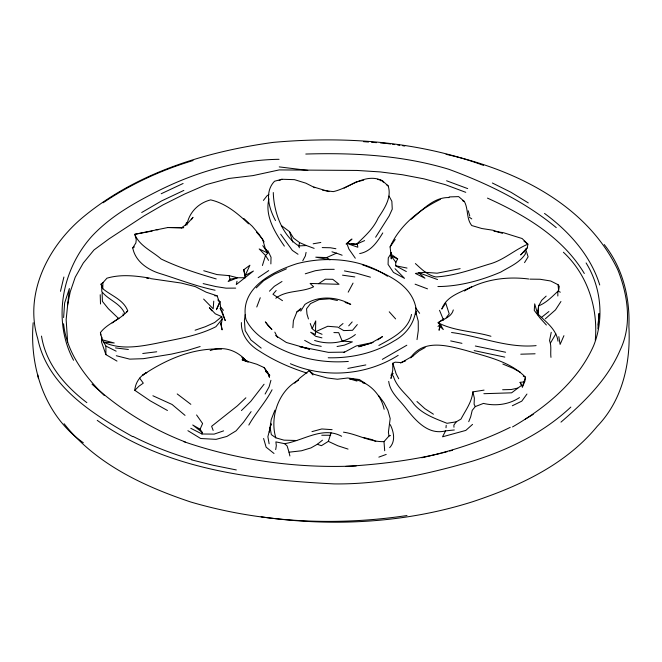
<?xml version="1.0" encoding="UTF-8"?>
<svg xmlns="http://www.w3.org/2000/svg" width="662" height="662" viewBox="0 0 662 662"><rect width="100%" height="100%" fill="white"/><g stroke="black" fill="none" stroke-linecap="round" stroke-linejoin="round"><path stroke-width="0.99" d="M33.174 322.742C29.327 367.898 45.066 415.893 83.346 442.77M391.35 252.768L391.275 258.908L391.043 252.867M273.282 192.526C273.737 211.583 281.995 235.399 298.752 245.908L306.398 245.544L314.144 248.366M538.057 315.046L538.62 305.885L541.673 300.3L546.158 296.113M270.874 263.915L271.031 257.253L267.713 250.418M101.923 337.239L101.526 341.989L105.887 354.617L116.992 361.096M321.931 337.86L315.757 336.313L310.643 332.258L315.468 334.476L315.724 320.905L312.174 328.675L315.7 331.662L322.071 334.293M220.711 323.395L222.093 329.866L221.207 324.711L222.209 319.051L221.77 316.643L215.315 313.821L209.366 307.615L211.857 310.809M405.616 360.906L400.973 362.553L395.14 362.18L392.806 363.256L392.748 370.265L390.928 378.449L393.005 373.393M557.826 295.997L557.843 291.338M597.935 328.807L598.953 313.556L598.158 325.133M63.61 317.561L64.636 303.006L69.369 288.524L66.15 319.605L67.656 342.295M292.869 327.731L293.39 320.656L296.932 311.852L301.02 308.277M213.752 301.16L213.181 308.823L203.631 299.067M406.327 271.544L395.553 265.735L395.851 262.309L397.672 258.883L390.961 254.183L390.084 246.926C399.683 225.328 419.493 209.465 440.396 199.336M445.998 427.751L446.205 425.335M439.965 324.256L439.072 330.272L439.916 327.458M595.287 340.218C598.216 307.913 587.467 274.622 563.387 252.222M103.28 282.351L101.021 284.163L102.767 288.682C111.266 295.798 123.455 299.605 127.725 310.792C120.087 319.978 107.616 323.081 100.409 332.605L102.171 339.796L105.912 346.06L105.887 354.617M417.019 339.631L418.285 330.578L418.252 321.202L416.183 313.54M223.607 430.863L214.149 434.115L201.976 433.999L202.208 432.418L200.09 429.208L192.725 424.996L202.208 432.418M245.221 314.599L244.394 320.35L245.147 330.628L250.948 339.995L261.184 348.121M275.698 449.597L276.319 445.617L275.88 441.885L284.66 443.689C303.519 440.578 322.576 426.014 341.642 436.275M558.008 341.195C556.262 328.873 545.579 321.765 537.486 313.556L538.62 305.885C546.473 302.782 552.489 296.27 558.596 290.61L559.282 286.423L558.083 284.718L550.701 281.002L540.06 279.256L529.857 279.132M527.275 247.853L520.746 254.837L527.275 247.853L527.895 244.17L522.136 238.535L503.434 232.701L493.984 231.27M167.445 410.49L150.307 400.882L134.8 390.315C135.238 382.876 140.112 375.66 146.832 372.425L142.744 375.131C165.773 359.565 193.139 347.633 221.456 349.089M284.66 443.689L287.126 445.931L289.021 452.196L301.467 450.781L311.008 447.893L317.313 444.285L321.393 445.692L328.344 441.364L331.091 432.758M268.929 198.832C264.618 216.011 275.036 232.569 284.37 246.148M67.483 305.439L70.238 291.843L75.211 277.229L83.263 263.054L94.021 249.93L109.023 238.874L143.778 216.077L163.125 204.823L184.624 194.049L206.395 184.574L228.911 178.467L252.975 175.604L279.198 169.919L357.041 170.448L380.178 171.913L402.405 174.743L424.044 178.864L445.327 184.665L465.767 192.328M306.076 252.388L305.356 255.937L302.766 260.737M551.239 332.324L549.534 340.624C551.785 346.044 550.213 351.787 550.958 357.364M415.943 314.582L416.663 311.099M270.328 427.47L269.318 432.063L271.263 419.468L274.912 410.192M270.733 425.633L271.139 423.796L267.887 436.697L269.12 443.805M237.021 281.259L236.276 284.577L253.414 271.039L245.221 275.417L245.246 277.709L237.517 277.759L230.012 279.232L228.175 281.515L237.517 277.759L229.085 275.624L216.995 274.573L203.747 270.733M484.063 390.117L472.842 391.887C471.832 402.132 465.593 410.274 460.984 419.071L456.209 421.851L446.991 423.299C435.182 418.558 422.447 414.213 413.973 404.201C407.271 394.693 396.53 387.601 393.319 375.958M60.474 291.305L63.9 277.022M538.554 309.187L537.486 313.556L534.689 303.858L534.267 310.404L540.002 318.025L546.373 325.017M281.755 225.85L289.509 231.642L293.58 238.121L299.596 242.606L298.752 245.908L299.373 247.778M270.932 380.294L269.111 386.823L265.114 394.031M523.642 381.957L520.092 382.355L522.376 386.509L525.512 377.241C509.831 361.253 486.818 356.686 466.114 350.488C447.578 345.614 423.978 338.696 410.655 357.579M186.874 225.088C188.927 212.535 198.41 202.953 210.681 199.883C225.825 203.433 237.608 213.354 248.548 223.822M262.409 265.495L265.536 255.482L267.853 253.074L265.139 248.01L262.591 239.106L256.426 232.048M185.6 225.188L186.502 222.432M411.524 314.425C408.09 330.437 391.97 338.299 378.863 345.44M256.765 307.002L260.274 297.735M468.721 421.686L470.682 416.795L472.213 410.366L475.283 406.592L483.45 403.406C495.656 406.327 508.962 404.598 519.496 397.581M221.811 310.453L225.229 320.607L220.851 309.833L220.032 301.665L216.441 309.617L220.032 301.665L217.79 299.977M453.313 309.915C451.55 317.115 443.482 319.018 438.103 322.758L441.041 325.729L443.317 329.585L439.791 326.192L441.041 325.729M522.293 387.411L524.9 381.287L525.512 377.241L523.278 376.148M563.941 335.684L560.11 344.422L558.811 336.685M200.09 429.208L202.605 423.523L196.581 414.966M454.339 429.969L445.609 430.854L442.53 436.804L465.808 430.408L472.544 424.383M442.853 320.416L443.722 318.77L438.103 322.758C454.562 331.298 473.462 331.083 490.947 336.271M348.195 292.174L353.045 283.104M272.074 389.769C265.578 402.339 255.731 412.74 248.821 425.07M550.362 343.23L555.832 333.871M375.627 237.228L389.132 215.994L392.26 209.151L391.863 201.314L389.041 196.06M524.536 262.64L528.119 256.831L525.611 249.02M445.096 304.081L441.777 309.113C446.287 296.005 460.711 292.571 471.692 286.712M215.084 290.221C196.366 286.348 178.508 279.298 160.287 273.638C147.874 269.897 135.305 261.449 132.748 247.919L135.892 242.896L136.24 239.685L134.808 234.298L152.095 231.104M300.738 311.099L304.917 304.421C318.604 295.26 336.743 296.617 350.736 304.379L345.109 302.46M390.82 253.927L388.28 257.882L388.073 264.403L393.501 272.454L404.515 278.338L395.032 268.698M389.661 447.644C395.768 441.264 393.824 431.798 390.257 424.64M560.946 301.508L555.484 309.89L545.364 318.778M382.768 232.925C377.323 241.92 370.836 251.601 359.673 253.571M191.343 219.743L193.014 217.326L187.694 223.284L181.347 227.943L167.85 227.529L134.808 234.298C139.285 245.892 152.26 251.163 161.156 259.016C178.798 267.489 197.483 273.472 216.234 278.934M390.084 246.926L395.214 239.478M251.105 411.632L243.624 422.108L236.094 430.83L226.876 436.44L216.077 439.353L200.66 438.501L187.892 430.681M526.952 394.055L521.772 401.155L512.322 405.765M126.657 312.199L127.725 310.792M456.209 421.851L453.875 425.054L453.967 427.238M446.213 317.719L449.208 313.862L445.6 302.708M263.402 200.412L267.134 195.679L268.871 194.611M222.209 319.051L215.903 326.705C197.458 336.139 176.804 339.01 156.762 343.264C139.434 346.681 120.079 350.099 103.545 342.097L114.245 342.99L102.171 339.796M264.064 384.225L250.766 401.379L241.431 410.564M357.306 324.57L352.532 330.288L343.735 330.595L337.81 327.094L327.731 326.267L315.7 331.662M276.162 290.519L272.959 294.276L282.484 300.672M392.756 373.244L390.969 375.337L392.566 374.179M348.709 325.853L352.184 321.914M384.696 450.748L383.993 441.62L389.024 435.993L390.472 435.538M275.806 298.256C286.522 289.873 301.591 292.637 313.623 286.778L310.097 283.444L339.06 284.296L332.738 279.314L325.381 279.19L318.612 283.667M269.459 291.189L274.308 286.332L281.987 281.499M134.8 390.315L138.904 386.252L143.29 383.141L139.641 378.143M294.706 383.174L300.109 377.837L309.113 370.728L313.78 374.27L327.185 377.985L337.397 379.235L347.74 377.994L359.392 379.541L365.573 383.629L362.71 382.777M437.996 326.498L440.18 324.363M256.227 287.896L263.683 280.663L274.44 274.176L286.464 268.83M245.875 397.804L237.352 405.872L211.617 426.303L213.156 430.416M560.971 422.133C584.67 401.71 607.84 379.094 620.277 349.801C632.309 324.752 627.808 294.83 617.803 269.823C586.226 203.78 514.258 169.455 446.056 154.32M410.862 219.461C422.215 210.499 433.486 196.995 449.142 197.574M570.843 407.072C543.262 432.956 508.697 449.73 472.908 461.017C427.826 474.191 381.262 484.493 334.062 483.905C252.114 479.743 165.856 469.408 97.24 420.353M339.416 326.556L343.015 323.536M410.655 357.877L418.98 350.968L425.153 347.492M221.77 316.643L214.67 322.502L205.361 326.705L195.1 330.214M548.889 311.529L541.21 317.619M317.313 444.285L322.468 440.18M521.548 385.358L511.61 392.823L483.872 393.7M243.74 269.773L249.913 265.23L245.221 275.417L243.74 269.773L245.246 277.709M112.118 322.982L118.804 318.19M379.88 338.481L382.487 336.61L370.77 343.239L358.688 346.756L373.062 342.461L356.23 345.945L343.835 352.515L344.621 352.126L328.36 352.366L299.547 346.54L309.518 349.164M377.803 339.937L379.185 338.961M355.386 334.542C344.381 343.421 327.781 344.852 314.591 340.442M258.163 277.684L268.706 270.593M103.115 202.779C130.704 184.144 161.189 170.068 193.072 160.552M512.537 426.932C545.819 407.569 577.57 381.701 593.599 345.779C604.356 319.117 601.22 287.283 586.093 262.938M406.824 345.216L382.33 359.375M464.418 290.999C483.45 279.339 506.778 276.186 528.698 279.008M525.256 419.129L533.224 414.395M296.932 311.852L300.366 309.816M132.748 247.919L134.444 246.918M141.709 212.519L161.619 200.909L183.862 190.408M400.576 363.082L413.353 355.676M344.099 188.174L356.04 182L363.703 180.138M398.185 355.328C366.384 375.495 324.934 378.689 290.37 363.719M298.595 380.211C278.876 390.1 269.451 417.027 275.839 437.83L283.965 440.147L296.733 440.52M510.237 427.338C482.226 441.289 452.245 450.979 421.744 457.765M161.205 193.743L183.093 183.482M279.149 180.527L281.921 179.261L294.491 179.659L305.844 183.167L314.847 187.71M326.589 257.592L330.09 259.769L315.757 257.162L326.589 257.592L336.511 253.157L342.13 255.234M364.621 240.604L356.586 244.129L346.863 243.409L346.118 244.055L351.977 239.04L346.863 243.409L348.874 249.02L355.304 258.23M378.838 457.128L386.203 454.43M200.139 346.516L186.874 350.603L171.375 354.129L143.406 358.68L129.711 359.135L116.289 355.726M305.273 273.795L315.344 270.717L324.711 269.368L334.227 269.326M311.951 431.641L321.815 428.959L332.109 429.663M281.921 179.261L274.548 181.239C264.022 192.104 269.186 208.869 275.5 220.562M441.753 453.073L447.661 451.542M449.63 451.037L452.585 450.268M460.14 268.64L437.102 273.199L424.656 272.272L415.364 273.431L424.921 278.222L418.483 272.628L437.557 279.563M517.717 388.122L511.229 389.529L502.64 389.744M440.768 453.329C409.629 460.686 377.754 464.542 345.837 466.379M347.848 368.411L365.829 364.928M337.057 346.516L344.281 345.167L352.374 341.873L342.163 341.038L338.712 332.663L333.88 332.581M210.16 350.595C223.392 345.448 238.13 350.628 246.661 361.593L242.06 359.78L256.839 364.249L264.08 367.559L268.491 374.096L269.442 377.266L267.92 372.987L264.08 367.559M313.167 243.79L320.813 242.474M181.347 227.943L183.746 227.62L167.85 227.529M406.989 515.533C334.997 526.29 260.754 522.517 190.78 502.019C143.447 486.189 95.676 463.839 64.098 423.721M142.752 353.5L156.712 351.779M445.609 430.854C427.743 435.563 414.917 419.716 405.161 407.296C398.888 399.294 389.943 392.094 388.71 381.362M279.05 159.302C237.501 159.865 196.846 171.789 159.749 190.102C135.189 202.415 110.761 215.977 91.836 236.309C62.079 269.393 52.149 320.234 73.556 360.252M536.112 345.63C507.224 348.377 479.884 336.222 451.558 332.506M328.22 357.77C351.224 358.308 374.369 353.218 394.022 340.98C406.542 334.244 415.306 322.137 415.943 307.756C410.92 282.806 383.447 272.736 362.362 264.734M449.142 196.928L458.625 196.614L464.327 201.438C468.531 209.035 466.156 218.559 471.725 225.535L481.828 228.514L492.95 230.235L502.491 233.363M520.762 354.195L535.095 353.789M437.905 286.555C459.544 286.406 480.984 280.498 500.795 272.065C509.541 266.844 519.753 262.715 525.471 253.811L524.726 250.517M356.23 465.932C297.759 468.588 238.99 460.636 183.606 441.571M305.786 154.039C353.822 152.624 402.537 155.214 448.778 169.273C487.158 183.366 524.594 201.455 556.262 227.629M348.328 361.427C322.998 363.455 297.652 358.241 275.251 346.243C263.493 340.003 252.073 331.91 246.007 319.688C238.999 288.392 272.504 271.478 296.998 263.666C326.954 255.929 361.444 258.635 387.469 276.253M235.68 288.119L226.015 288.16L215.977 286.596L203.151 283.601M321.749 435.248L330.652 435.257M380.576 180.718L382.421 180.734L388.172 185.931C391.97 197.723 384.308 208.662 378.126 218.038C373.426 228.688 364.828 236.293 356.586 244.129L357.439 244.526L357.828 247.24L348.692 244.046M322.228 247.588L330.346 247.753L335.899 248.73M214.778 295.782L217.153 295.831L219.387 302.311M343.479 432.162C357.29 434.131 369.909 442.15 383.993 441.62M363.496 141.643L368.519 142.032M371.531 142.272L376.546 142.661M380.559 142.967L385.574 143.356M156.066 229.631L158.069 229.813M351.671 243.914L357.439 244.526M146.633 278.148L148.652 278.379M279.232 166.898L307.78 170.391M322.7 190.333L333.284 191.624C349.561 188.041 365.308 172.343 382.421 180.734L383.348 182.29M115.519 347.914L128.395 349.495M261.159 516.807C331.521 526.969 404.714 523.253 472.701 501.713C518.991 486.305 565.621 464.84 597.232 426.303C622.81 399.856 630.853 362.255 628.9 326.556C630.042 297.379 622.636 267.746 604.232 244.551M386.575 143.439L390.621 144.01M392.64 144.299L394.66 144.589M397.688 145.019L399.707 145.309M402.736 145.739L404.755 146.029M342.527 275.169L354.824 276.923M150.671 278.619L181.173 283.046L195.282 286.613L206.254 292.215L217.153 295.831M150.042 278.172C135.842 275.789 120.972 274.018 106.921 278.197L102.908 282.757L102.767 288.682L101.021 284.163M344.439 270.915L356.313 273.183L370.414 277.179M505.611 352.234L475.333 346.011M395.553 265.735L407.022 268.069M321.227 346.367L312.183 344.538L304.652 340.376M236.317 469.946L213.321 465.303L191.558 459.867M504.8 357.108L474.141 350.603M450.673 340.913L461.944 343.33M337.454 300.523L329.502 298.81L318.968 299.638L310.519 303.618L306.539 308.798L306.986 314.119L308.459 318.952M363.463 437.516L372.499 439.733L375.776 441.446M328.931 191.583L313.805 187.04M309.543 349.155L286.332 342.469L275.607 335.485M331.968 251.808L336.511 253.157M356.983 381.072L349.354 378.805C366.566 379.781 380.534 392.665 384.15 409.273M377.613 179.294L382.421 180.734M348.038 449.093L337.802 445.774L328.344 441.364M483.558 165.409C416.679 140.898 343.785 136.149 273.298 142.371C205.154 151.747 136.173 172.939 82.568 217.566C48.202 246.264 23.906 293.556 37.734 338.605C47.59 386.376 93.201 414.387 132.648 436.63M306.994 373.095C290.436 367.873 274.44 360.864 259.876 351.365C249.466 345.324 240.852 335.237 241.398 322.593M446.593 180.776L467.678 188.604M415.115 284.18L427.503 288.855M502.855 364.059L513.141 368.337L520.357 372.276M462.606 200.71L464.327 201.438M185.261 441.968C150.886 428.769 119.218 408.926 92.026 384.159M390.961 254.183L391.308 256.144L397.672 258.883M299.596 242.606L306.398 245.544M152.889 395.76L172.079 404.474L185.037 415.38M558.074 291.131L560.317 292.19M487.464 198.112C524.966 215.084 562.568 237.294 584.331 273.497M492.354 183.002L510.94 192.253L528.293 202.911M105.912 346.06L116.156 351.183M190.788 428.297L201.976 433.999M244.253 359.756L247.795 361.75M248.068 361.742L242.962 358.754L247.025 361.618M433.411 414.197L424.872 408.669L416.952 401.511M298.024 254.266L292.364 250.418L280.68 234.224M469.391 217.244L471.766 218.932M265.561 371.308L269.823 375.329L265.553 371.117M275.839 437.83L271.329 434.628L270.104 427.528M386.558 184.715L388.172 185.931M177.209 393.94L190.846 404.333M544.52 213.437C568.989 231.361 590.678 255.532 599.739 284.983M524.014 241.167L527.895 244.17C514.341 249.88 503.335 260.497 488.854 264.237C471.485 269.575 454.082 275.938 435.795 276.948C427.213 275.078 421.57 269.103 415.38 263.567M248.076 362.056L241.969 357.248L246.661 361.593M274.018 453.478L266.124 447.181L263.6 438.476M265.611 371.059L268.491 374.096L265.859 370.315M118.837 318.753L108.287 308.649L102.403 301.367L102.097 292.728M86.854 402.645C65.083 386.029 45.877 364.017 41.507 336.089M243.806 218.501L252.296 226.296L258.908 234.091L264.105 241.87M104.182 395.421C84.43 375.95 66.539 352.217 63.569 323.743M309.113 370.728L312.936 374.965M389.223 311.802L395.619 318.902M220.247 306.547L223.425 310.329M378.474 395.363L383.886 402.579L387.899 410.316L390.191 418.558L388.395 432.36L389.024 435.993M415.496 307.747L419.642 313.3M391.308 256.144L395.851 262.309M262.781 245.643L267.853 253.074L259.19 248.962L265.536 255.482L268.582 260.356M520.092 382.355L522.376 386.509M398.731 378.763L396.133 373.798L392.806 363.256M274.821 332.117L277.527 337.43M475.283 406.592L474.091 404.201L474.373 398.11L472.842 391.887M220.082 308.277L220.851 309.833M124.655 313.474C120.509 303.171 108.196 300.043 101.782 291.503L101.691 285.545L102.287 287.101M439.535 310.288L443.424 319.845M310.23 323.478L312.174 328.675M289.509 231.642L292.736 242.069M468.208 210.764L469.755 216.027M229.085 275.624L230.012 279.232M220.694 322.708L221.207 324.711M289.021 452.196L289.89 455.977M123.049 313.788L123.43 315.7M37.717 374.634L38.454 378.614M100.409 332.605L100.79 335.03M266.314 249.855L266.505 251.8M558.083 284.718L558.596 290.61M100.219 294.731L100.508 304.007M191.839 459.544A292.265 170.895 -1.1 0 1 132.996 436.399M271.834 329.378L268.11 325.721L265.33 321.889L271.834 329.378"/></g></svg>
